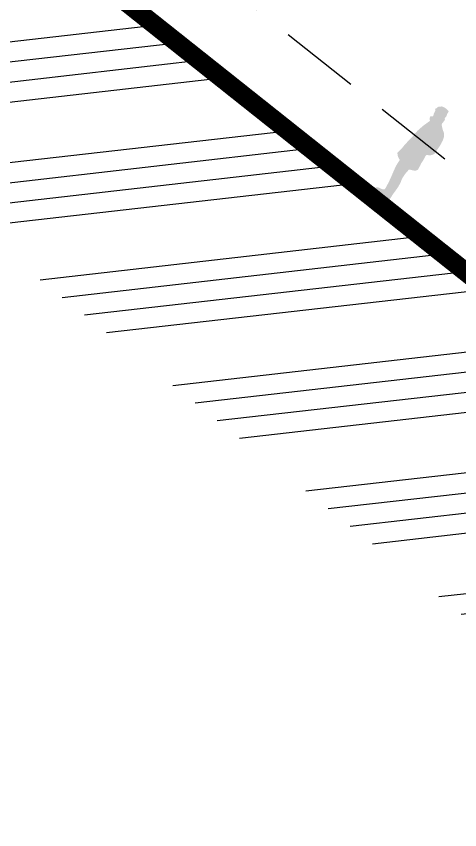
# Model space of a CAD drawing. Header units: metres. Extents: x -664657 to -643449, y -1076720 to -1062383.
# Drawn here: x -657392.33 to -657385.3, y -1068404.96 to -1068392.05 of the extents above; entities that cross this region are included whole.
import ezdxf

# ---------------------------------------------------------------- set-up
doc = ezdxf.new("R2010")
doc.units = ezdxf.units.M
doc.header["$LTSCALE"] = 0.1
doc.linetypes.add('DASHED', pattern=[19.05, 12.7, -6.35])
doc.layers.get('0').update_dxf_attribs({"color": 8, "lineweight": 9})
doc.layers.add('AA_THER_silná', color=1, linetype='Continuous', lineweight=70)
doc.layers.add('AA_THER_STAFAZ', color=252, linetype='Continuous', lineweight=0)
doc.layers.add('AA_THER_srafy', color=52, linetype='Continuous')
doc.layers.add('AA_THER_čárkovaná', color=5, linetype='DASHED')

msp = doc.modelspace()

# ---------------------------------------------------------------- hatches: boundary and pattern name
at = {"layer": 'AA_THER_srafy'}
h = msp.add_hatch(dxfattribs=at)
h.set_pattern_fill('ANSI34', color=254, scale=0.1, style=0)
h.set_pattern_definition([(6.51268, (-656030.26, -1069498.5804), (-0.2160709, 1.8927066), []), (6.51268, (-656029.9085, -1069498.8599), (-0.2160709, 1.8927066), []), (6.51268, (-656029.557, -1069499.1393), (-0.2160709, 1.8927066), []), (6.51268, (-656029.2056, -1069499.4187), (-0.2160709, 1.8927066), [])])
h.paths.add_polyline_path([(-657356.375, -1068419.029), (-657374.801, -1068404.379), (-657391.225, -1068391.32), (-657395.578, -1068387.858), (-657386.741, -1068376.743), (-657395.685, -1068369.632), (-657404.522, -1068380.747), (-657427.701, -1068362.317), (-657418.863, -1068351.203), (-657427.512, -1068344.326), (-657436.35, -1068355.44), (-657450.04, -1068344.555), (-657452.716, -1068347.922), (-657314.772, -1068457.598), (-657312.097, -1068454.234), (-657324.11, -1068444.683), (-657327.837, -1068441.72), (-657329.019, -1068443.207), (-657357.167, -1068420.827), (-657357.478, -1068421.219), (-657357.869, -1068420.907)])
h.paths.add_polyline_path([(-657248.573, -1068504.743), (-657251.312, -1068502.565), (-657249.444, -1068500.217), (-657255.374, -1068495.503), (-657257.241, -1068497.851), (-657264.756, -1068491.876), (-657262.889, -1068489.527), (-657268.314, -1068485.214), (-657270.181, -1068487.562), (-657291.615, -1068470.52), (-657286.014, -1068463.475), (-657290.429, -1068456.132), (-657298.578, -1068453.485), (-657304.179, -1068460.53), (-657312.097, -1068454.234), (-657314.772, -1068457.598), (-657251.246, -1068508.105)])
at = {"layer": 'AA_THER_STAFAZ'}
msp.add_hatch(color=256, dxfattribs=at).paths.add_polyline_path([(-657385.701, -1068394.235), (-657385.69, -1068394.226), (-657385.681, -1068394.211), (-657385.67, -1068394.194), (-657385.661, -1068394.18), (-657385.656, -1068394.171), (-657385.645, -1068394.159), (-657385.636, -1068394.146), (-657385.629, -1068394.136), (-657385.621, -1068394.122), (-657385.613, -1068394.111), (-657385.607, -1068394.101), (-657385.601, -1068394.09), (-657385.595, -1068394.082), (-657385.588, -1068394.065), (-657385.583, -1068394.056), (-657385.575, -1068394.042), (-657385.566, -1068394.026), (-657385.561, -1068394.009), (-657385.557, -1068393.999), (-657385.55, -1068393.982), (-657385.545, -1068393.962), (-657385.543, -1068393.943), (-657385.543, -1068393.928), (-657385.545, -1068393.91), (-657385.55, -1068393.889), (-657385.558, -1068393.872), (-657385.565, -1068393.853), (-657385.569, -1068393.832), (-657385.573, -1068393.816), (-657385.576, -1068393.803), (-657385.579, -1068393.791), (-657385.582, -1068393.771), (-657385.577, -1068393.756), (-657385.569, -1068393.745), (-657385.561, -1068393.736), (-657385.552, -1068393.724), (-657385.544, -1068393.714), (-657385.535, -1068393.7), (-657385.53, -1068393.69), (-657385.534, -1068393.675), (-657385.528, -1068393.663), (-657385.52, -1068393.653), (-657385.509, -1068393.64), (-657385.504, -1068393.63), (-657385.499, -1068393.613), (-657385.498, -1068393.606), (-657385.471, -1068393.563), (-657385.476, -1068393.551), (-657385.483, -1068393.543), (-657385.49, -1068393.535), (-657385.498, -1068393.527), (-657385.507, -1068393.52), (-657385.518, -1068393.512), (-657385.531, -1068393.503), (-657385.545, -1068393.495), (-657385.559, -1068393.488), (-657385.571, -1068393.483), (-657385.586, -1068393.482), (-657385.603, -1068393.483), (-657385.621, -1068393.485), (-657385.637, -1068393.488), (-657385.646, -1068393.494), (-657385.656, -1068393.501), (-657385.664, -1068393.51), (-657385.674, -1068393.516), (-657385.688, -1068393.517), (-657385.684, -1068393.532), (-657385.682, -1068393.549), (-657385.688, -1068393.562), (-657385.694, -1068393.573), (-657385.7, -1068393.582), (-657385.706, -1068393.595), (-657385.709, -1068393.606), (-657385.712, -1068393.62), (-657385.715, -1068393.633), (-657385.727, -1068393.639), (-657385.742, -1068393.639), (-657385.756, -1068393.639), (-657385.766, -1068393.644), (-657385.771, -1068393.662), (-657385.771, -1068393.677), (-657385.771, -1068393.693), (-657385.768, -1068393.707), (-657385.774, -1068393.715), (-657385.784, -1068393.721), (-657385.798, -1068393.731), (-657385.812, -1068393.742), (-657385.828, -1068393.755), (-657385.842, -1068393.764), (-657385.854, -1068393.772), (-657385.864, -1068393.78), (-657385.878, -1068393.791), (-657385.891, -1068393.802), (-657385.901, -1068393.81), (-657385.913, -1068393.821), (-657385.923, -1068393.831), (-657385.94, -1068393.844), (-657385.954, -1068393.858), (-657385.965, -1068393.867), (-657385.971, -1068393.874), (-657385.983, -1068393.887), (-657385.993, -1068393.898), (-657386.006, -1068393.913), (-657386.014, -1068393.923), (-657386.023, -1068393.933), (-657386.032, -1068393.945), (-657386.042, -1068393.957), (-657386.05, -1068393.965), (-657386.058, -1068393.974), (-657386.068, -1068393.986), (-657386.076, -1068393.994), (-657386.084, -1068394.001), (-657386.099, -1068394.016), (-657386.107, -1068394.024), (-657386.116, -1068394.034), (-657386.13, -1068394.049), (-657386.137, -1068394.057), (-657386.152, -1068394.074), (-657386.16, -1068394.082), (-657386.17, -1068394.094), (-657386.179, -1068394.103), (-657386.191, -1068394.117), (-657386.202, -1068394.132), (-657386.213, -1068394.143), (-657386.221, -1068394.153), (-657386.229, -1068394.162), (-657386.24, -1068394.174), (-657386.249, -1068394.183), (-657386.259, -1068394.192), (-657386.27, -1068394.201), (-657386.278, -1068394.21), (-657386.285, -1068394.218), (-657386.283, -1068394.234), (-657386.281, -1068394.25), (-657386.279, -1068394.264), (-657386.275, -1068394.277), (-657386.27, -1068394.291), (-657386.262, -1068394.306), (-657386.254, -1068394.318), (-657386.246, -1068394.326), (-657386.254, -1068394.343), (-657386.263, -1068394.356), (-657386.273, -1068394.371), (-657386.28, -1068394.38), (-657386.289, -1068394.396), (-657386.297, -1068394.411), (-657386.304, -1068394.42), (-657386.308, -1068394.43), (-657386.316, -1068394.443), (-657386.321, -1068394.454), (-657386.326, -1068394.466), (-657386.33, -1068394.479), (-657386.337, -1068394.492), (-657386.343, -1068394.506), (-657386.351, -1068394.525), (-657386.357, -1068394.537), (-657386.362, -1068394.548), (-657386.368, -1068394.564), (-657386.375, -1068394.582), (-657386.383, -1068394.599), (-657386.391, -1068394.616), (-657386.398, -1068394.633), (-657386.407, -1068394.651), (-657386.412, -1068394.664), (-657386.42, -1068394.68), (-657386.425, -1068394.69), (-657386.432, -1068394.702), (-657386.439, -1068394.716), (-657386.447, -1068394.731), (-657386.455, -1068394.747), (-657386.461, -1068394.758), (-657386.469, -1068394.772), (-657386.479, -1068394.786), (-657386.488, -1068394.797), (-657386.502, -1068394.8), (-657386.516, -1068394.798), (-657386.528, -1068394.794), (-657386.541, -1068394.788), (-657386.55, -1068394.783), (-657386.56, -1068394.778), (-657386.578, -1068394.772), (-657386.593, -1068394.766), (-657386.605, -1068394.765), (-657386.618, -1068394.764), (-657386.633, -1068394.769), (-657386.635, -1068394.781), (-657386.63, -1068394.795), (-657386.621, -1068394.807), (-657386.613, -1068394.814), (-657386.604, -1068394.822), (-657386.596, -1068394.829), (-657386.588, -1068394.836), (-657386.574, -1068394.846), (-657386.564, -1068394.854), (-657386.553, -1068394.86), (-657386.542, -1068394.865), (-657386.529, -1068394.869), (-657386.519, -1068394.877), (-657386.513, -1068394.887), (-657386.518, -1068394.901), (-657386.52, -1068394.913), (-657386.542, -1068394.928), (-657386.553, -1068394.932), (-657386.568, -1068394.94), (-657386.585, -1068394.946), (-657386.605, -1068394.953), (-657386.616, -1068394.959), (-657386.624, -1068394.966), (-657386.634, -1068394.975), (-657386.642, -1068394.986), (-657386.649, -1068394.994), (-657386.644, -1068395.005), (-657386.63, -1068395.014), (-657386.617, -1068395.018), (-657386.6, -1068395.022), (-657386.587, -1068395.025), (-657386.571, -1068395.029), (-657386.559, -1068395.032), (-657386.547, -1068395.035), (-657386.53, -1068395.036), (-657386.517, -1068395.033), (-657386.504, -1068395.026), (-657386.488, -1068395.017), (-657386.479, -1068395.01), (-657386.47, -1068395.003), (-657386.459, -1068394.996), (-657386.449, -1068394.987), (-657386.44, -1068394.977), (-657386.434, -1068394.968), (-657386.415, -1068394.966), (-657386.405, -1068394.959), (-657386.399, -1068394.943), (-657386.387, -1068394.925), (-657386.381, -1068394.916), (-657386.374, -1068394.906), (-657386.366, -1068394.893), (-657386.356, -1068394.876), (-657386.349, -1068394.866), (-657386.335, -1068394.848), (-657386.324, -1068394.833), (-657386.309, -1068394.812), (-657386.303, -1068394.804), (-657386.297, -1068394.796), (-657386.283, -1068394.775), (-657386.278, -1068394.767), (-657386.266, -1068394.75), (-657386.26, -1068394.738), (-657386.249, -1068394.717), (-657386.242, -1068394.706), (-657386.236, -1068394.695), (-657386.229, -1068394.679), (-657386.226, -1068394.666), (-657386.218, -1068394.649), (-657386.213, -1068394.636), (-657386.206, -1068394.623), (-657386.197, -1068394.607), (-657386.19, -1068394.596), (-657386.181, -1068394.582), (-657386.168, -1068394.563), (-657386.162, -1068394.555), (-657386.156, -1068394.547), (-657386.149, -1068394.538), (-657386.141, -1068394.529), (-657386.132, -1068394.519), (-657386.125, -1068394.511), (-657386.111, -1068394.495), (-657386.1, -1068394.484), (-657386.08, -1068394.485), (-657386.068, -1068394.49), (-657386.046, -1068394.495), (-657386.033, -1068394.497), (-657386.014, -1068394.5), (-657385.992, -1068394.499), (-657385.975, -1068394.495), (-657385.965, -1068394.49), (-657385.955, -1068394.479), (-657385.948, -1068394.464), (-657385.943, -1068394.455), (-657385.937, -1068394.446), (-657385.931, -1068394.435), (-657385.926, -1068394.425), (-657385.92, -1068394.414), (-657385.915, -1068394.402), (-657385.91, -1068394.392), (-657385.901, -1068394.376), (-657385.895, -1068394.368), (-657385.889, -1068394.358), (-657385.883, -1068394.348), (-657385.876, -1068394.338), (-657385.867, -1068394.323), (-657385.856, -1068394.302), (-657385.849, -1068394.288), (-657385.841, -1068394.274), (-657385.835, -1068394.265), (-657385.828, -1068394.257), (-657385.816, -1068394.252), (-657385.794, -1068394.255), (-657385.775, -1068394.257), (-657385.753, -1068394.255), (-657385.734, -1068394.251), (-657385.721, -1068394.247), (-657385.71, -1068394.241)])

# ---------------------------------------------------------------- linework, layer by layer
at = {"color": 1, "lineweight": 30, "const_width": 0.3}
msp.add_lwpolyline([(-657355.984, -1068419.34), (-657395.578, -1068387.858), (-657386.741, -1068376.743), (-657395.685, -1068369.632), (-657404.522, -1068380.747), (-657427.701, -1068362.317), (-657418.863, -1068351.203), (-657427.512, -1068344.326), (-657436.35, -1068355.44), (-657463.73, -1068333.67)], dxfattribs=at)
at = {"layer": 'AA_THER_silná'}
msp.add_line((-657391.225, -1068391.32), (-657374.801, -1068404.379), dxfattribs=at)
at = {"layer": 'AA_THER_čárkovaná'}
msp.add_line((-657393.98, -1068387.596), (-657323.363, -1068443.744), dxfattribs=at)

doc.saveas('drawing.dxf')
